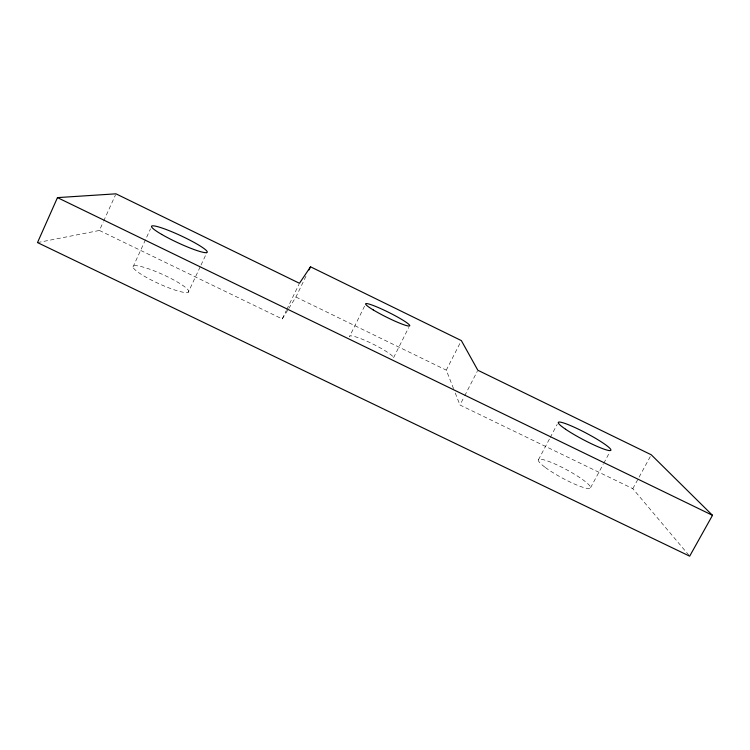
<?xml version="1.0" encoding="UTF-8"?>
<svg xmlns="http://www.w3.org/2000/svg" width="750" height="750" viewBox="0 0 750 750"><rect width="100%" height="100%" fill="white"/><g stroke="black" fill="none" stroke-linecap="round" stroke-linejoin="round"><path stroke-width="0.56" stroke-dasharray="3.75 2.81" d="M37.5 242.587L99.413 230.466L103.2 222.094M103.669 221.044L115.5 194.878M132.994 266.981L150.516 228.797M188.306 292.219A30.562 4.978 24.5 0 0 151.5 269.85A30.562 4.978 24.5 0 0 142.819 275.316A30.562 4.978 24.5 0 0 188.306 292.219L200.541 266.091M201.028 265.05L206.897 252.516M99.413 230.466L282.234 318.956L286.284 310.566M286.791 309.516L298.959 284.334M288.778 308.466L295.922 297.028L305.991 276.188M364.566 306.131L349.556 336.544A24.553 3.431 26.4 0 1 373.791 344.475A24.553 3.431 26.4 0 1 393.15 358.463M393.591 357.684L408.722 327.506M453.553 388.659L446.288 370.153L460.312 342.628M688.931 555.281L632.812 488.663L459.956 404.991L464.166 396.806M464.691 395.784L477.3 371.259M538.434 459.797L549.684 438.544M550.219 437.531L557.184 424.369M590.559 487.744L603.178 464.325M603.731 463.312L609.759 452.109M632.812 488.663L650.719 455.822M282.234 318.956L288.178 309.422M295.922 297.028L446.288 370.153M455.259 393.009L459.956 404.991M545.278 467.447A29.587 4.678 28.4 0 0 589.406 488.513A29.587 4.678 28.4 0 0 558.675 465.694A29.587 4.678 28.4 0 0 545.278 467.447"/><path stroke-width="1.12" d="M57.469 197.616L37.5 242.587L689.672 556.172L712.5 515.316L651.272 454.791L477.825 370.238L461.353 340.594L310.528 266.803L299.466 283.284L115.969 193.828L57.469 197.616L712.5 515.316M309.019 269.934L310.528 266.803M161.672 234.394A30.731 3.816 25 0 0 206.897 252.516A30.731 3.816 25 0 0 169.509 230.803A30.731 3.816 25 0 0 161.672 234.394M565.575 429.234A29.747 3.581 27.9 0 0 609.834 450.591A29.747 3.581 27.9 0 0 578.184 429.066A29.747 3.581 27.9 0 0 565.575 429.234M373.2 309.9A24.666 2.625 26.5 0 0 409.416 326.016A24.666 2.625 26.5 0 0 380.512 308.512A24.666 2.625 26.5 0 0 373.2 309.9"/></g></svg>
